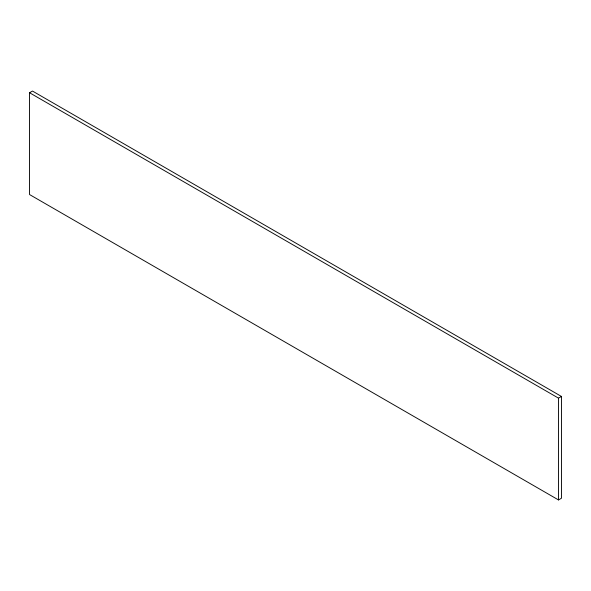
<?xml version="1.0" encoding="UTF-8"?>
<svg xmlns="http://www.w3.org/2000/svg" width="591" height="591" viewBox="0 0 591 591"><rect width="100%" height="100%" fill="white"/><g stroke="black" fill="none" stroke-linecap="round" stroke-linejoin="round"><path stroke-width="0.89" d="M29.55 92.75L32.49 91.058L561.45 396.45L561.45 498.25L558.51 499.942L29.55 194.55L29.55 92.75L558.51 398.142L561.45 396.45M558.51 398.142L558.51 499.942"/></g></svg>
